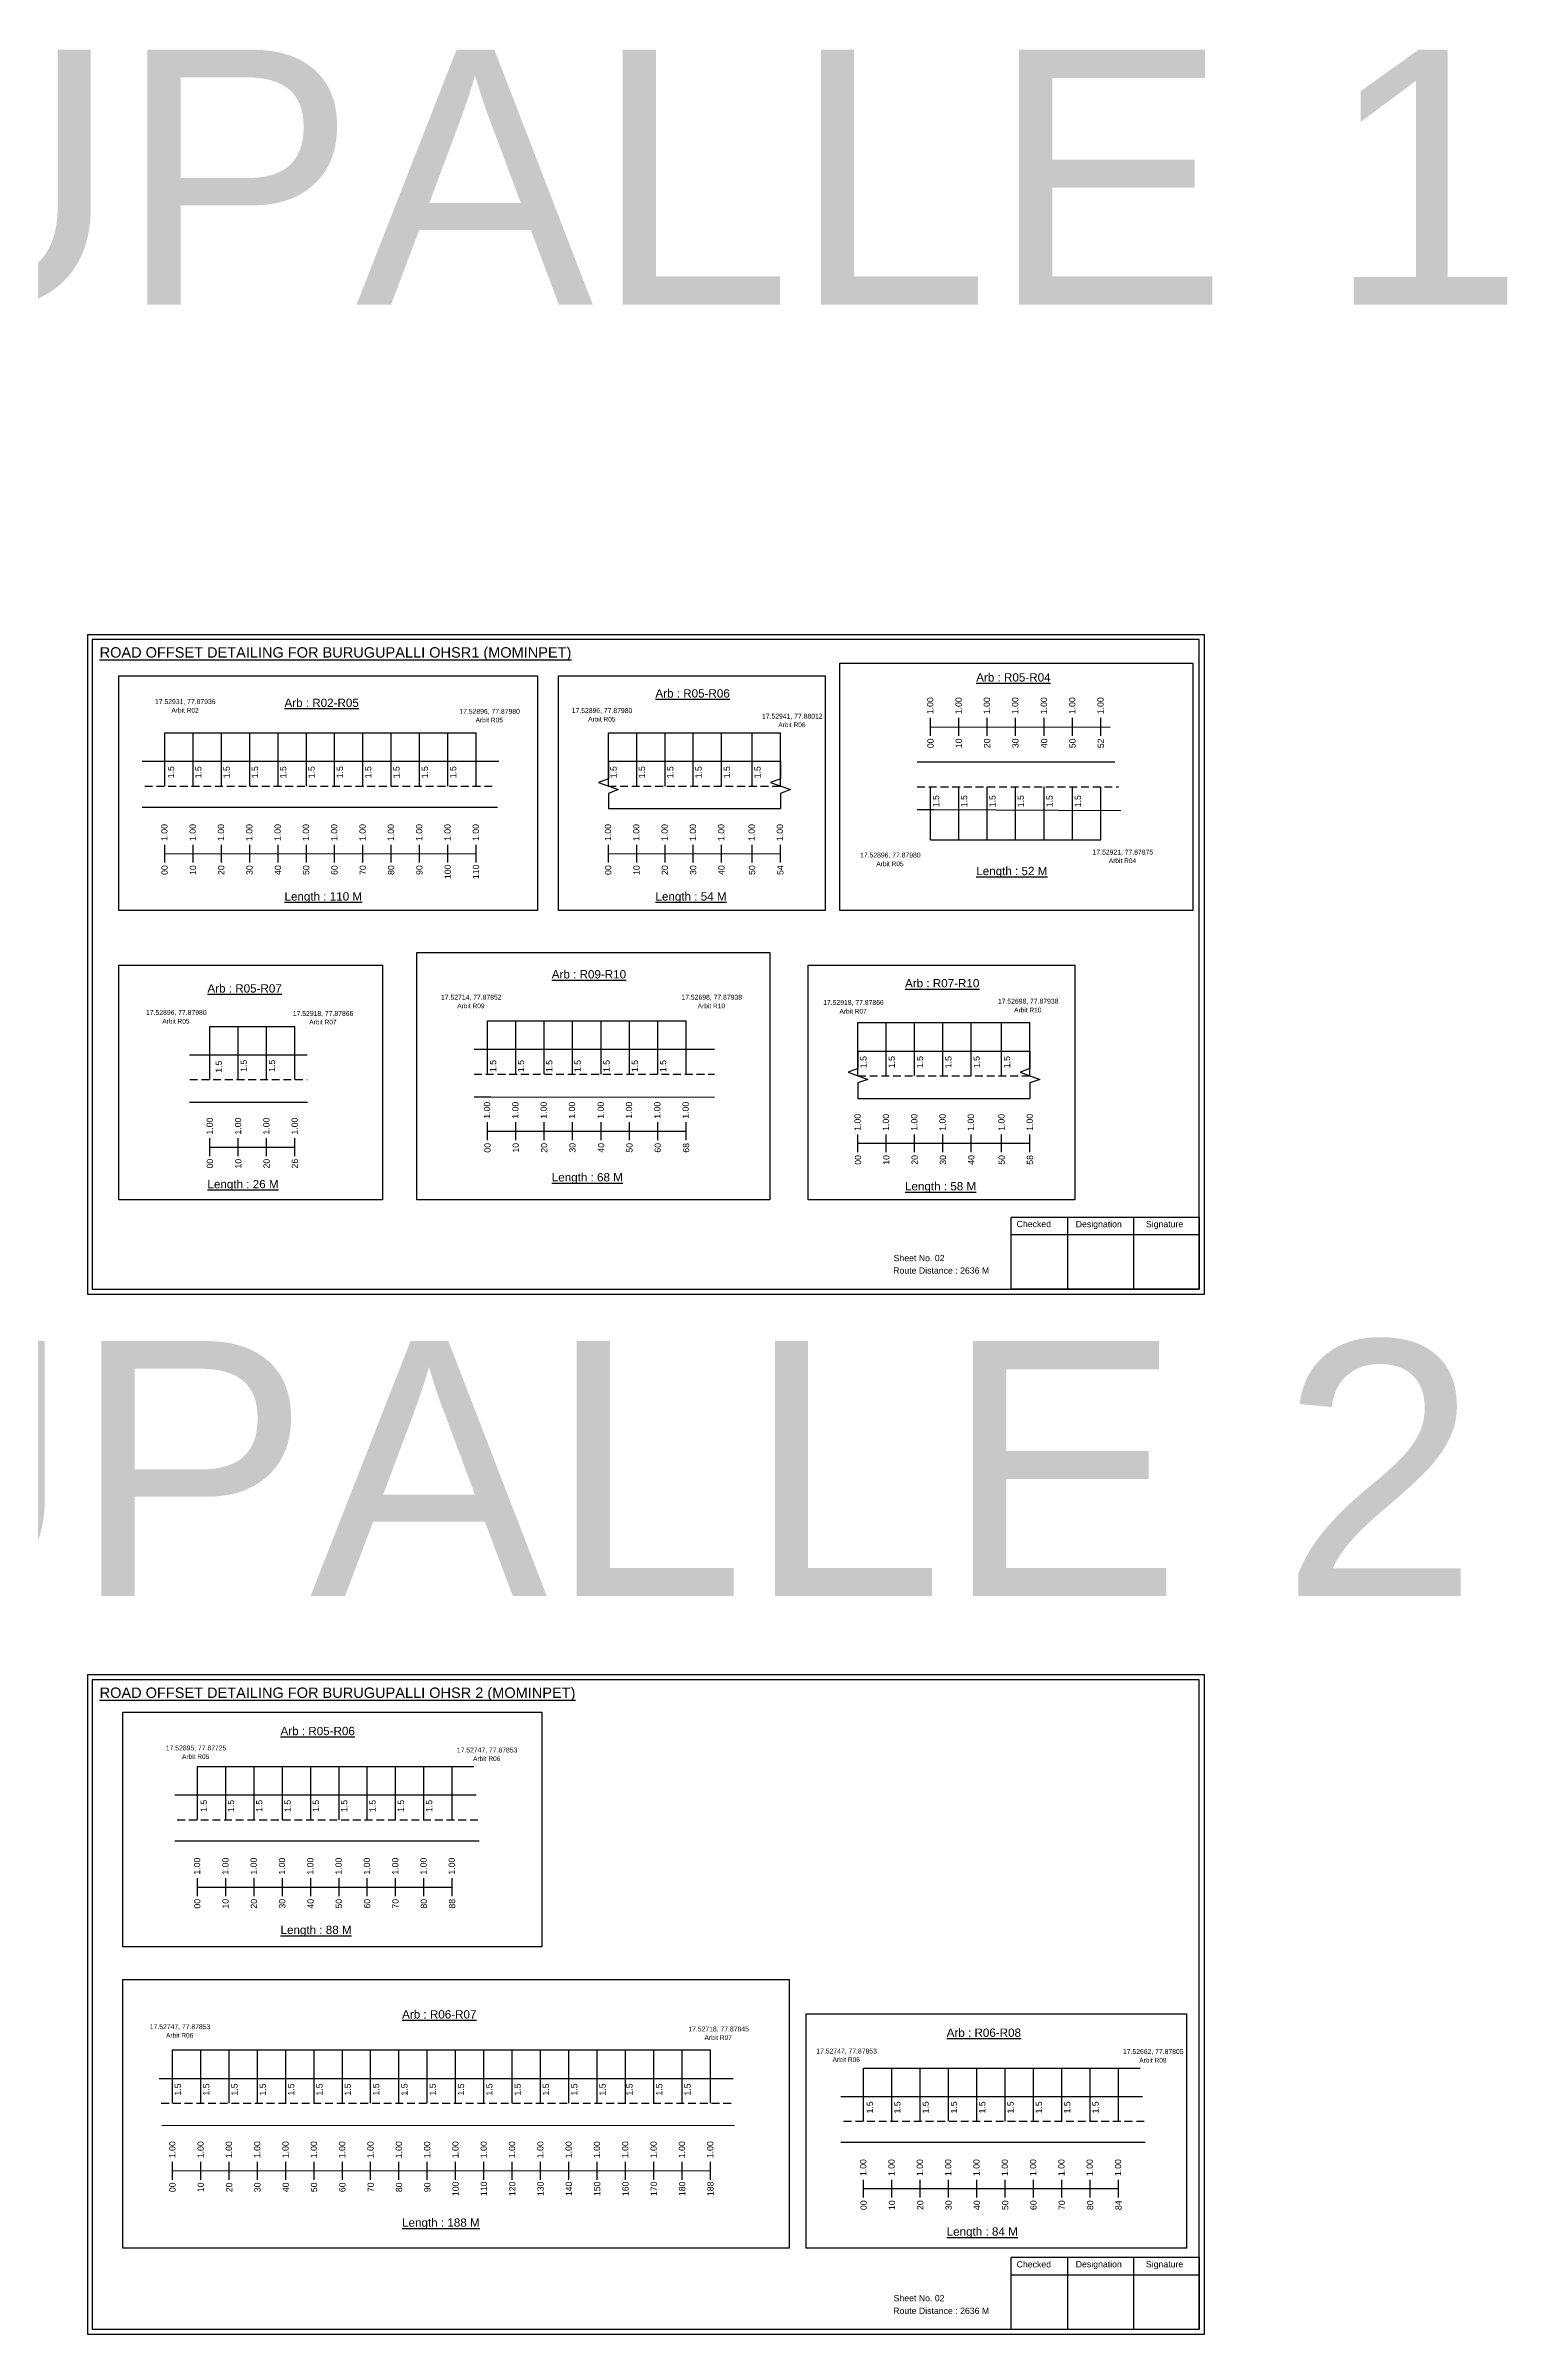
# Model space of a CAD drawing. Header units: inches. Extents: x 1684 to 5443, y 643 to 3286.
# Drawn here: x 2772 to 3474, y 643 to 1742 of the extents above; entities that cross this region are included whole.
import ezdxf

# ---------------------------------------------------------------- set-up
doc = ezdxf.new("R2010")
doc.units = ezdxf.units.IN
doc.header["$MEASUREMENT"] = 0
doc.linetypes.add('DASHED2', pattern=[0.375, 0.25, -0.125])
doc.layers.add('PDF_Geometry', color=7, linetype='Continuous')
doc.layers.add('PDF_Text', color=5, linetype='Continuous')
doc.styles.add('PDF Arial', font='arial.ttf')
doc.styles.get("Standard").update_dxf_attribs({"font": 'arial.ttf'})

msp = doc.modelspace()

# ---------------------------------------------------------------- linework, layer by layer
at = {"color": 217, "true_color": 0x93278f}
for p, q in [((3197.3, 1410.8), (3197.3, 1419.4)), ((3210.9, 1410.8), (3210.9, 1419.4)), ((3224.5, 1410.8), (3224.5, 1419.4)), ((3238.1, 1410.8), (3238.1, 1419.4)), ((3252, 1410.8), (3252, 1419.4)), ((3265.6, 1410.8), (3265.6, 1419.4)), ((3279.2, 1410.8), (3279.2, 1419.4)), ((3197.3, 1415.1), (3283.7, 1414.9)), ((2829.5, 1349.9), (2829.5, 1358.4)), ((2829.5, 1354.1), (2979.1, 1354.2)), ((2843.1, 1349.9), (2843.1, 1358.4)), ((2856.7, 1349.9), (2856.7, 1358.4)), ((2870.3, 1349.9), (2870.3, 1358.4)), ((2883.9, 1349.9), (2883.9, 1358.4)), ((2897.5, 1349.9), (2897.5, 1358.4)), ((2911.1, 1349.9), (2911.1, 1358.4)), ((2924.7, 1349.9), (2924.7, 1358.4)), ((2938.3, 1349.9), (2938.3, 1358.4)), ((2951.9, 1349.9), (2951.9, 1358.4)), ((2965.5, 1349.9), (2965.5, 1358.4)), ((2979.1, 1349.9), (2979.1, 1358.4)), ((3042.6, 1349.9), (3042.6, 1358.4)), ((3042.6, 1354.1), (3125.2, 1354.2)), ((3056.2, 1349.9), (3056.2, 1358.4)), ((3069.8, 1349.9), (3069.8, 1358.4)), ((3083.4, 1349.9), (3083.4, 1358.4)), ((3097, 1349.9), (3097, 1358.4)), ((3111.6, 1349.9), (3111.6, 1358.4)), ((3125.2, 1349.9), (3125.2, 1358.4)), ((2984.5, 1216.5), (2984.5, 1225.1)), ((2984.5, 1220.8), (3079.9, 1220.9)), ((2998.1, 1216.5), (2998.1, 1225.1)), ((3011.7, 1216.5), (3011.7, 1225.1)), ((3025.3, 1216.5), (3025.3, 1225.1)), ((3039.1, 1216.5), (3039.1, 1225.1)), ((3052.7, 1216.5), (3052.7, 1225.1)), ((3066.3, 1216.5), (3066.3, 1225.1)), ((3079.9, 1216.5), (3079.9, 1225.1)), ((2851.2, 1208.9), (2851.2, 1217.5)), ((2851.2, 1213.2), (2892, 1213.2)), ((2864.8, 1208.9), (2864.8, 1217.5)), ((2878.4, 1208.9), (2878.4, 1217.5)), ((2892, 1208.9), (2892, 1217.5)), ((3162.5, 1210.7), (3162.5, 1219.3)), ((3162.5, 1215), (3245.1, 1215)), ((3176.1, 1210.7), (3176.1, 1219.3)), ((3189.7, 1210.7), (3189.7, 1219.3)), ((3203.3, 1210.7), (3203.3, 1219.3)), ((3216.9, 1210.7), (3216.9, 1219.3)), ((3231.5, 1210.7), (3231.5, 1219.3)), ((3245.1, 1210.7), (3245.1, 1219.3)), ((2845.2, 853.4), (2845.2, 862)), ((2845.2, 857.7), (2967.6, 857.7)), ((2858.8, 853.4), (2858.8, 862)), ((2872.4, 853.4), (2872.4, 862)), ((2886, 853.4), (2886, 862)), ((2899.6, 853.4), (2899.6, 862)), ((2913.2, 853.4), (2913.2, 862)), ((2926.8, 853.4), (2926.8, 862)), ((2940.4, 853.4), (2940.4, 862)), ((2954, 853.4), (2954, 862)), ((2967.6, 853.4), (2967.6, 862)), ((2833.2, 717.2), (2833.2, 725.8)), ((2846.8, 717.2), (2846.8, 725.8)), ((2860.4, 717.2), (2860.4, 725.8)), ((2874, 717.2), (2874, 725.8)), ((2887.6, 717.2), (2887.6, 725.8)), ((2901.2, 717.2), (2901.2, 725.8)), ((2914.8, 717.2), (2914.8, 725.8)), ((2928.4, 717.2), (2928.4, 725.8)), ((2942, 717.2), (2942, 725.8)), ((2955.6, 717.2), (2955.6, 725.8)), ((2969.2, 717.2), (2969.2, 725.8)), ((2982.8, 717.2), (2982.8, 725.8)), ((2996.4, 717.2), (2996.4, 725.8)), ((3010, 717.2), (3010, 725.8)), ((3023.6, 717.2), (3023.6, 725.8)), ((3037.2, 717.2), (3037.2, 725.8)), ((3050.8, 717.2), (3050.8, 725.8)), ((3064.4, 717.2), (3064.4, 725.8)), ((3078, 717.2), (3078, 725.8)), ((3091.6, 717.2), (3091.6, 725.8)), ((2833.2, 721.5), (3091.6, 721.6)), ((3165.2, 708.6), (3165.2, 717.1)), ((3178.8, 708.6), (3178.8, 717.1)), ((3192.4, 708.6), (3192.4, 717.1)), ((3206, 708.6), (3206, 717.1)), ((3219.6, 708.6), (3219.6, 717.1)), ((3233.2, 708.6), (3233.2, 717.1)), ((3246.8, 708.6), (3246.8, 717.1)), ((3260.4, 708.6), (3260.4, 717.1)), ((3274, 708.6), (3274, 717.1)), ((3287.6, 708.6), (3287.6, 717.1)), ((3165.2, 712.9), (3287.6, 712.9))]:
    msp.add_line(p, q, dxfattribs=at)
at = {"color": 5}
for p, q in [((2829.5, 1412.1), (2979.1, 1412.1)), ((3042.6, 1412.1), (3125.2, 1412.1)), ((3197.3, 1360.7), (3279.2, 1360.7)), ((2851.2, 1271.1), (2892, 1271.1)), ((2984.5, 1273.8), (3079.9, 1273.8)), ((3162.5, 1273), (3245.1, 1273)), ((2845.2, 915.7), (2977.9, 915.7)), ((2833.2, 779.5), (3091.6, 779.5)), ((3165.2, 770.8), (3298, 770.8))]:
    msp.add_line(p, q, dxfattribs=at)
for p, q in [((2829.5, 1386.6), (2829.5, 1412.1)), ((2843.1, 1386.6), (2843.1, 1412.1)), ((2856.7, 1386.6), (2856.7, 1412.1)), ((2870.3, 1386.6), (2870.3, 1412.1)), ((2883.9, 1386.6), (2883.9, 1412.1)), ((2897.5, 1386.6), (2897.5, 1412.1)), ((2911.1, 1386.6), (2911.1, 1412.1)), ((2924.7, 1386.6), (2924.7, 1412.1)), ((2938.3, 1386.6), (2938.3, 1412.1)), ((2951.9, 1386.6), (2951.9, 1412.1)), ((2965.5, 1386.6), (2965.5, 1412.1)), ((2979.1, 1386.6), (2979.1, 1412.1)), ((3042.6, 1386.6), (3042.6, 1412.1)), ((3056.2, 1386.6), (3056.2, 1412.1)), ((3069.8, 1386.6), (3069.8, 1412.1)), ((3083.4, 1386.6), (3083.4, 1412.1)), ((3097, 1386.6), (3097, 1412.1)), ((3111.6, 1386.6), (3111.6, 1412.1)), ((3125.2, 1386.6), (3125.2, 1412.1)), ((2818.6, 1398.5), (2989.9, 1398.5)), ((3042.6, 1398.5), (3125.2, 1398.5)), ((3285.9, 1398.1), (3190.9, 1398.1)), ((3197.3, 1360.7), (3197.3, 1386.2)), ((3210.9, 1360.7), (3210.9, 1386.2)), ((3224.5, 1360.7), (3224.5, 1386.2)), ((3238.1, 1360.7), (3238.1, 1386.2)), ((3252, 1360.7), (3252, 1386.2)), ((3265.6, 1360.7), (3265.6, 1386.2)), ((3279.2, 1360.7), (3279.2, 1386.2)), ((2989.3, 1376.3), (2818.6, 1376.3)), ((3042.6, 1375.8), (3125.2, 1375.8)), ((2851.2, 1245.6), (2851.2, 1271.1)), ((2864.8, 1245.6), (2864.8, 1271.1)), ((2878.4, 1245.6), (2878.4, 1271.1)), ((2892, 1245.6), (2892, 1271.1)), ((2984.5, 1248.2), (2984.5, 1273.8)), ((2998.1, 1248.2), (2998.1, 1273.8)), ((3011.7, 1248.2), (3011.7, 1273.8)), ((3025.3, 1248.2), (3025.3, 1273.8)), ((3039.1, 1248.2), (3039.1, 1273.8)), ((3052.7, 1248.2), (3052.7, 1273.8)), ((3066.3, 1248.2), (3066.3, 1273.8)), ((3079.9, 1248.2), (3079.9, 1273.8)), ((3162.5, 1247.4), (3162.5, 1273)), ((3176.1, 1247.4), (3176.1, 1273)), ((3189.7, 1247.4), (3189.7, 1273)), ((3203.3, 1247.4), (3203.3, 1273)), ((3216.9, 1247.4), (3216.9, 1273)), ((3231.5, 1247.4), (3231.5, 1273)), ((3245.1, 1247.4), (3245.1, 1273)), ((2841.4, 1257.5), (2897.9, 1257.5)), ((3093.5, 1260.1), (2978.1, 1260.1)), ((3162.5, 1259.3), (3245.1, 1259.3)), ((2841.4, 1234.8), (2898.1, 1234.7)), ((2978.1, 1237.4), (2986.1, 1237.4)), ((2986.1, 1237.4), (3093.5, 1237.1)), ((3162.5, 1236.6), (3245.1, 1236.6)), ((2845.2, 890.1), (2845.2, 915.7)), ((2858.8, 890.1), (2858.8, 915.7)), ((2872.4, 890.1), (2872.4, 915.7)), ((2886, 890.1), (2886, 915.7)), ((2899.6, 890.1), (2899.6, 915.7)), ((2913.2, 890.1), (2913.2, 915.7)), ((2926.8, 890.1), (2926.8, 915.7)), ((2940.4, 890.1), (2940.4, 915.7)), ((2954, 890.1), (2954, 915.7)), ((2967.6, 890.1), (2967.6, 915.7)), ((2834.3, 902), (2979.1, 902)), ((2980.5, 879.8), (2834.3, 879.8)), ((2833.2, 753.9), (2833.2, 779.5)), ((2846.8, 753.9), (2846.8, 779.5)), ((2860.4, 753.9), (2860.4, 779.5)), ((2874, 753.9), (2874, 779.5)), ((2887.6, 753.9), (2887.6, 779.5)), ((2901.2, 753.9), (2901.2, 779.5)), ((2914.8, 753.9), (2914.8, 779.5)), ((2928.4, 753.9), (2928.4, 779.5)), ((2942, 753.9), (2942, 779.5)), ((2955.6, 753.9), (2955.6, 779.5)), ((2969.2, 753.9), (2969.2, 779.5)), ((2982.8, 753.9), (2982.8, 779.5)), ((2996.4, 753.9), (2996.4, 779.5)), ((3010, 753.9), (3010, 779.5)), ((3023.6, 753.9), (3023.6, 779.5)), ((3037.2, 753.9), (3037.2, 779.5)), ((3050.8, 753.9), (3050.8, 779.5)), ((3064.4, 753.9), (3064.4, 779.5)), ((3078, 753.9), (3078, 779.5)), ((3091.6, 753.9), (3091.6, 779.5)), ((3165.2, 745.3), (3165.2, 770.8)), ((3178.8, 745.3), (3178.8, 770.8)), ((3192.4, 745.3), (3192.4, 770.8)), ((3206, 745.3), (3206, 770.8)), ((3219.6, 745.3), (3219.6, 770.8)), ((3233.2, 745.3), (3233.2, 770.8)), ((3246.8, 745.3), (3246.8, 770.8)), ((3260.4, 745.3), (3260.4, 770.8)), ((3274, 745.3), (3274, 770.8)), ((3287.6, 745.3), (3287.6, 770.8)), ((2826.8, 765.8), (3102.6, 765.8)), ((3154.3, 757.2), (3299.1, 757.2)), ((2828.1, 743.3), (3103.1, 743.2)), ((3300.5, 735), (3154.3, 735))]:
    msp.add_line(p, q)
at = {"linetype": 'DASHED2', "ltscale": 15}
for p, q in [((2819.9, 1386.6), (2987.5, 1386.6)), ((3042.6, 1386.6), (3125.2, 1386.6)), ((3190.9, 1386.2), (3287.6, 1386.2)), ((2841.5, 1245.6), (2897.9, 1245.6)), ((2978.1, 1248.2), (3093.5, 1248.2)), ((3162.5, 1247.4), (3245.1, 1247.4)), ((2835.5, 890.1), (2979.9, 890.1)), ((2827.8, 753.9), (3101.8, 754)), ((3155.6, 745.3), (3300, 745.3))]:
    msp.add_line(p, q, dxfattribs=at)
for points in [[(3153.7, 1445.7), (3323.3, 1445.7), (3323.3, 1326.9), (3153.7, 1326.9)], [(2807.4, 1439.6), (3008.6, 1439.6), (3008.6, 1326.9), (2807.4, 1326.9)], [(3018.7, 1439.6), (3146.8, 1439.6), (3146.8, 1326.9), (3018.7, 1326.9)], [(2807.4, 1300.5), (2934.1, 1300.5), (2934.1, 1187.8), (2807.4, 1187.8)], [(2950.6, 1306.6), (3120.2, 1306.6), (3120.2, 1187.8), (2950.6, 1187.8)], [(3138.6, 1300.5), (3266.7, 1300.5), (3266.7, 1187.8), (3138.6, 1187.8)], [(2809.4, 941.8), (3010.6, 941.8), (3010.6, 829.1), (2809.4, 829.1)], [(2809.4, 813.3), (3129.4, 813.3), (3129.4, 684.3), (2809.4, 684.3)], [(3137.6, 796.9), (3320.3, 796.9), (3320.3, 684.3), (3137.6, 684.3)]]:
    msp.add_lwpolyline(points, close=True)
at = {"linetype": 'Continuous'}
for points in [[(3042.6, 1398.5), (3042.6, 1390), (3037.8, 1388.3), (3047.3, 1384.9), (3042.6, 1383.1), (3042.6, 1375.8)], [(3125.2, 1398.5), (3125.2, 1390), (3120.5, 1388.3), (3130, 1384.9), (3125.2, 1383.1), (3125.2, 1375.8)], [(3162.5, 1259.3), (3162.5, 1250.9), (3157.7, 1249.2), (3167.2, 1245.7), (3162.5, 1244), (3162.5, 1236.6)], [(3245.1, 1259.3), (3245.1, 1250.9), (3240.4, 1249.2), (3249.9, 1245.7), (3245.1, 1244), (3245.1, 1236.6)]]:
    msp.add_lwpolyline(points, dxfattribs=at)
msp.add_lwpolyline([(3190.9, 1375.4), (3199, 1375.4), (3288.8, 1374.9)])
at = {"layer": 'PDF_Geometry'}
for points in [[(2792.4, 1459.3), (2792.4, 1142.6), (3328.9, 1142.6), (3328.9, 1459.3)], [(2794.7, 1457), (2794.7, 1145), (3326.4, 1145), (3326.4, 1457)], [(2792.4, 959.7), (2792.4, 643), (3328.9, 643), (3328.9, 959.7)], [(2794.7, 957.3), (2794.7, 645.4), (3326.4, 645.4), (3326.4, 957.3)]]:
    msp.add_lwpolyline(points, close=True, dxfattribs=at)
at = {"layer": 'PDF_Geometry', "color": 242, "true_color": 0xcc1f26}
for points in [[(3326.4, 1145), (3236.1, 1145), (3236.1, 1179.6), (3326.4, 1179.6)], [(3326.4, 645.3), (3236.1, 645.3), (3236.1, 679.9), (3326.4, 679.9)]]:
    msp.add_lwpolyline(points, close=True, dxfattribs=at)
for points in [[(3263.1, 1179.6), (3263.1, 1145)], [(3294.8, 1179.6), (3294.8, 1145)], [(3236.1, 1171.2), (3326.4, 1171.2)], [(3236.1, 671.5), (3326.4, 671.5)], [(3263.1, 679.9), (3263.1, 645.3)], [(3294.8, 679.9), (3294.8, 645.3)]]:
    msp.add_lwpolyline(points, dxfattribs=at)

# ---------------------------------------------------------------- texts
for s, height, p in [('BURUGUPALLE 1', 122.535, (2065.4, 1617.8)), ('Sheet No. 02', 3, (3179.6, 1158.4)), ('Route Distance : 2636 M', 3, (3179.4, 1152.4)), ('BURUGUPALLE 2', 122.535, (2043.3, 997.5)), ('Sheet No. 02', 3, (3179.6, 658.8)), ('Route Distance : 2636 M', 3, (3179.4, 652.7))]:
    msp.add_text(s, height=height).set_placement(p)
at = {"color": 242, "true_color": 0xcd2027}
for s, height, p in [('%%UROAD OFFSET DETAILING FOR BURUGUPALLI OHSR1 (MOMINPET)', 5, (2798.2, 1448.3)), ('%%UArb : R05-R04', 4, (3219.3, 1436.8)), ('%%UArb : R05-R06', 4, (3065.2, 1429.1)), ('%%UArb : R02-R05', 4, (2887, 1424.6)), ('%%ULength : 52 M', 4, (3219.3, 1343.8)), ('%%ULength : 110 M', 4, (2887, 1331.6)), ('%%ULength : 54 M', 4, (3065.2, 1331.6)), ('%%UArb : R09-R10', 4, (3015.4, 1294.2)), ('%%UArb : R05-R07', 4, (2850, 1287.4)), ('%%UArb : R07-R10', 4, (3185.1, 1289.9)), ('%%ULength : 68 M', 4, (3015.4, 1196.7)), ('%%ULength : 26 M', 4, (2850, 1193.4)), ('%%ULength : 58 M', 4, (3185.1, 1192.4)), ('%%UROAD OFFSET DETAILING FOR BURUGUPALLI OHSR 2 (MOMINPET)', 5, (2798.2, 948.6)), ('%%UArb : R05-R06', 4, (2885.1, 930.7)), ('%%ULength : 88 M', 4, (2885.1, 835.2)), ('%%UArb : R06-R07', 4, (2943.5, 794.6)), ('%%UArb : R06-R08', 4, (3205.1, 785.8)), ('%%ULength : 188 M', 4, (2943.5, 694.6)), ('%%ULength : 84 M', 4, (3205.1, 690.3))]:
    msp.add_text(s, height=height, dxfattribs=at).set_placement(p)
at = {"color": 217, "true_color": 0x93278f}
for s, p in [('1.00', (3198.7, 1421.1)), ('1.00', (3212.3, 1421.1)), ('1.00', (3225.9, 1421.1)), ('1.00', (3239.5, 1421.1)), ('1.00', (3253.3, 1421.1)), ('1.00', (3266.9, 1421.1)), ('1.00', (3280.5, 1421.1)), ('00', (3198.8, 1404.8)), ('10', (3212.4, 1404.8)), ('20', (3226, 1404.8)), ('30', (3239.6, 1404.8)), ('40', (3253.4, 1404.8)), ('50', (3267, 1404.8)), ('52', (3280.6, 1404.8)), ('1.00', (2830.8, 1360.2)), ('1.00', (2844.4, 1360.2)), ('1.00', (2858, 1360.2)), ('1.00', (2871.6, 1360.2)), ('1.00', (2885.2, 1360.2)), ('1.00', (2898.8, 1360.2)), ('1.00', (2912.4, 1360.2)), ('1.00', (2926, 1360.2)), ('1.00', (2939.6, 1360.2)), ('1.00', (2953.2, 1360.2)), ('1.00', (2966.8, 1360.2)), ('1.00', (2980.4, 1360.2)), ('1.00', (3043.9, 1360.2)), ('1.00', (3057.5, 1360.2)), ('1.00', (3071.1, 1360.2)), ('1.00', (3084.7, 1360.2)), ('1.00', (3098.3, 1360.2)), ('1.00', (3112.9, 1360.2)), ('1.00', (3126.5, 1360.2)), ('00', (2830.9, 1343.9)), ('10', (2844.5, 1343.9)), ('20', (2858.1, 1343.9)), ('30', (2871.7, 1343.9)), ('40', (2885.3, 1343.9)), ('50', (2898.9, 1343.9)), ('60', (2912.5, 1343.9)), ('70', (2926.1, 1343.9)), ('80', (2939.7, 1343.9)), ('90', (2953.3, 1343.9)), ('100', (2966.9, 1341.9)), ('110', (2980.5, 1341.9)), ('00', (3044, 1343.9)), ('10', (3057.6, 1343.9)), ('20', (3071.2, 1343.9)), ('30', (3084.8, 1343.9)), ('40', (3098.4, 1343.9)), ('50', (3113.1, 1343.9)), ('54', (3126.7, 1343.9)), ('1.00', (2985.8, 1226.8)), ('1.00', (2999.4, 1226.8)), ('1.00', (3013, 1226.8)), ('1.00', (3026.6, 1226.8)), ('1.00', (3040.4, 1226.8)), ('1.00', (3054, 1226.8)), ('1.00', (3067.6, 1226.8)), ('1.00', (3081.2, 1226.8)), ('1.00', (2852.6, 1219.2)), ('1.00', (2866.2, 1219.2)), ('1.00', (2879.8, 1219.2)), ('1.00', (2893.4, 1219.2)), ('1.00', (3163.8, 1221)), ('1.00', (3177.4, 1221)), ('1.00', (3191, 1221)), ('1.00', (3204.6, 1221)), ('1.00', (3218.2, 1221)), ('1.00', (3232.9, 1221)), ('1.00', (3246.5, 1221)), ('00', (2986, 1210.5)), ('10', (2999.6, 1210.5)), ('20', (3013.2, 1210.5)), ('30', (3026.8, 1210.5)), ('40', (3040.6, 1210.5)), ('50', (3054.2, 1210.5)), ('60', (3067.8, 1210.5)), ('68', (3081.4, 1210.5)), ('00', (3164, 1204.7)), ('10', (3177.6, 1204.7)), ('20', (3191.2, 1204.7)), ('30', (3204.8, 1204.7)), ('40', (3218.4, 1204.7)), ('50', (3233, 1204.7)), ('58', (3246.6, 1204.7)), ('00', (2852.7, 1202.9)), ('10', (2866.3, 1202.9)), ('20', (2879.9, 1202.9)), ('26', (2893.5, 1202.9)), ('1.00', (2846.5, 863.7)), ('1.00', (2860.1, 863.7)), ('1.00', (2873.7, 863.7)), ('1.00', (2887.3, 863.7)), ('1.00', (2900.9, 863.7)), ('1.00', (2914.5, 863.7)), ('1.00', (2928.1, 863.7)), ('1.00', (2941.7, 863.7)), ('1.00', (2955.3, 863.7)), ('1.00', (2968.9, 863.7)), ('00', (2846.6, 847.4)), ('10', (2860.2, 847.4)), ('20', (2873.8, 847.4)), ('30', (2887.4, 847.4)), ('40', (2901, 847.4)), ('50', (2914.6, 847.4)), ('60', (2928.2, 847.4)), ('70', (2941.8, 847.4)), ('80', (2955.4, 847.4)), ('88', (2969, 847.4)), ('1.00', (2834.6, 727.5)), ('1.00', (2848.2, 727.5)), ('1.00', (2861.8, 727.5)), ('1.00', (2875.4, 727.5)), ('1.00', (2889, 727.5)), ('1.00', (2902.6, 727.5)), ('1.00', (2916.2, 727.5)), ('1.00', (2929.8, 727.5)), ('1.00', (2943.4, 727.5)), ('1.00', (2957, 727.5)), ('1.00', (2970.6, 727.5)), ('1.00', (2984.2, 727.5)), ('1.00', (2997.8, 727.5)), ('1.00', (3011.4, 727.5)), ('1.00', (3025, 727.5)), ('1.00', (3038.6, 727.5)), ('1.00', (3052.2, 727.5)), ('1.00', (3065.8, 727.5)), ('1.00', (3079.4, 727.5)), ('1.00', (3093, 727.5)), ('1.00', (3166.5, 718.9)), ('1.00', (3180.1, 718.9)), ('1.00', (3193.7, 718.9)), ('1.00', (3207.3, 718.9)), ('1.00', (3220.9, 718.9)), ('1.00', (3234.5, 718.9)), ('1.00', (3248.1, 718.9)), ('1.00', (3261.7, 718.9)), ('1.00', (3275.3, 718.9)), ('1.00', (3288.9, 718.9)), ('00', (2834.7, 711.2)), ('10', (2848.3, 711.2)), ('20', (2861.9, 711.2)), ('30', (2875.5, 711.2)), ('40', (2889.1, 711.2)), ('50', (2902.7, 711.2)), ('60', (2916.3, 711.2)), ('70', (2929.9, 711.2)), ('80', (2943.5, 711.2)), ('90', (2957.1, 711.2)), ('100', (2970.7, 709.3)), ('110', (2984.3, 709.3)), ('120', (2997.9, 709.3)), ('130', (3011.5, 709.3)), ('140', (3025.1, 709.3)), ('150', (3038.7, 709.3)), ('160', (3052.3, 709.3)), ('170', (3065.9, 709.3)), ('180', (3079.5, 709.3)), ('188', (3093.1, 709.3)), ('00', (3166.7, 702.6)), ('10', (3180.3, 702.6)), ('20', (3193.9, 702.6)), ('30', (3207.5, 702.6)), ('40', (3221.1, 702.6)), ('50', (3234.7, 702.6)), ('60', (3248.3, 702.6)), ('70', (3261.9, 702.6)), ('80', (3275.5, 702.6)), ('84', (3289.1, 702.6))]:
    msp.add_text(s, height=3, rotation=90, dxfattribs=at).set_placement(p)
at = {"color": 5}
for s, height, p in [('17.52931, 77.87936', 2.34, (2824.8, 1426)), ('Arbit R02', 2.25, (2832.7, 1421.9)), ('17.52896, 77.87980', 2.34, (2971, 1421.3)), ('Arbit R05', 2.25, (2978.8, 1417.2)), ('17.52896, 77.87980', 2.34, (3025, 1421.7)), ('Arbit R05', 2.25, (3032.9, 1417.6)), ('17.52941, 77.88012', 2.34, (3116.4, 1419)), ('Arbit R06', 2.25, (3124.2, 1414.9)), ('17.52896, 77.87980', 2.34, (3163.5, 1352.3)), ('17.52921, 77.87875', 2.34, (3275.2, 1353.7)), ('Arbit R05', 2.25, (3171.3, 1348.1)), ('Arbit R04', 2.25, (3283, 1349.6)), ('17.52714, 77.87852', 2.34, (2962.2, 1284)), ('17.52698, 77.87938', 2.34, (3077.7, 1284)), ('17.52896, 77.87980', 2.34, (2820.5, 1276.7)), ('17.52918, 77.87866', 2.34, (2891, 1276.2)), ('Arbit R09', 2.25, (2970, 1279.9)), ('Arbit R10', 2.25, (3085.5, 1279.9)), ('17.52918, 77.87866', 2.34, (3145.8, 1281.5)), ('Arbit R07', 2.25, (3153.6, 1277.3)), ('17.52698, 77.87938', 2.34, (3229.7, 1282.1)), ('Arbit R10', 2.25, (3237.5, 1277.9)), ('Arbit R05', 2.25, (2828.3, 1272.5)), ('Arbit R07', 2.25, (2898.9, 1272.1)), ('17.52895, 77.87725', 2.34, (2830, 923.4)), ('17.52747, 77.87853', 2.34, (2969.8, 922.4)), ('Arbit R05', 2.25, (2837.8, 919.3)), ('Arbit R06', 2.25, (2977.6, 918.3)), ('17.52747, 77.87853', 2.34, (2822.3, 789.5)), ('Arbit R06', 2.25, (2830.1, 785.4)), ('17.52718, 77.87845', 2.34, (3081, 788.4)), ('Arbit R07', 2.25, (3088.8, 784.3)), ('17.52747, 77.87853', 2.34, (3142.5, 777.8)), ('Arbit R06', 2.25, (3150.3, 773.7)), ('17.52662, 77.87805', 2.34, (3289.8, 777.6)), ('Arbit R08', 2.25, (3297.6, 773.4))]:
    msp.add_text(s, height=height, dxfattribs=at).set_placement(p)
for p in [(2834, 1390.3), (2847.1, 1390.3), (2860.7, 1390.3), (2874.3, 1390.3), (2887.9, 1390.3), (2901.5, 1390.3), (2915.1, 1390.3), (2928.7, 1390.3), (2942.3, 1390.3), (2955.9, 1390.3), (2969.5, 1390.3), (3046.6, 1390.3), (3060.2, 1390.3), (3073.8, 1390.3), (3087.4, 1390.3), (3101, 1390.3), (3115.7, 1390.3), (3201.5, 1376.4), (3215, 1376.4), (3228.6, 1376.4), (3242.2, 1376.4), (3256, 1376.4), (3269.6, 1376.4), (2856.9, 1248.9), (2868.9, 1249.3), (2882.5, 1249.3), (2988.7, 1249.2), (3002.1, 1249.2), (3015.7, 1249.2), (3029.3, 1249.2), (3043.2, 1249.2), (3056.8, 1249.2), (3070.4, 1249.2), (3166.6, 1251.1), (3180.2, 1251.1), (3193.8, 1251.1), (3207.4, 1251.1), (3221, 1251.1), (3235.6, 1251.1), (2849.7, 893.8), (2862.8, 893.8), (2876.4, 893.8), (2890, 893.8), (2903.6, 893.8), (2917.2, 893.8), (2930.8, 893.8), (2944.4, 893.8), (2958, 893.8), (2837.3, 757.6), (2850.9, 757.6), (2864.5, 757.6), (2878.1, 757.6), (2891.7, 757.6), (2905.3, 757.6), (2918.9, 757.6), (2932.5, 757.6), (2946.1, 757.6), (2959.7, 757.6), (2973.3, 757.6), (2986.9, 757.6), (3000.5, 757.6), (3014.1, 757.6), (3027.7, 757.6), (3041.3, 757.6), (3054.2, 757.6), (3068.5, 757.6), (3082.1, 757.6), (3169.7, 749), (3182.9, 749), (3196.5, 749), (3210.1, 749), (3223.7, 749), (3237.3, 749), (3250.9, 749), (3264.5, 749), (3278.1, 749)]:
    msp.add_text('1.5', height=3, rotation=90).set_placement(p)
at = {"layer": 'PDF_Text', "color": 7, "attachment_point": 7, "style": 'PDF Arial'}
for s, insert, char_height in [('Checked', (3238.7, 1174.7), 3), ('Designation', (3267.1, 1173.8), 3.001), ('Signature', (3300.8, 1173.8), 3), ('Checked', (3238.7, 675), 3), ('Designation', (3267.1, 674.2), 3.001), ('Signature', (3300.8, 674.2), 3)]:
    msp.add_mtext(s, dxfattribs=dict(at, insert=insert, char_height=char_height))

doc.saveas('drawing.dxf')
